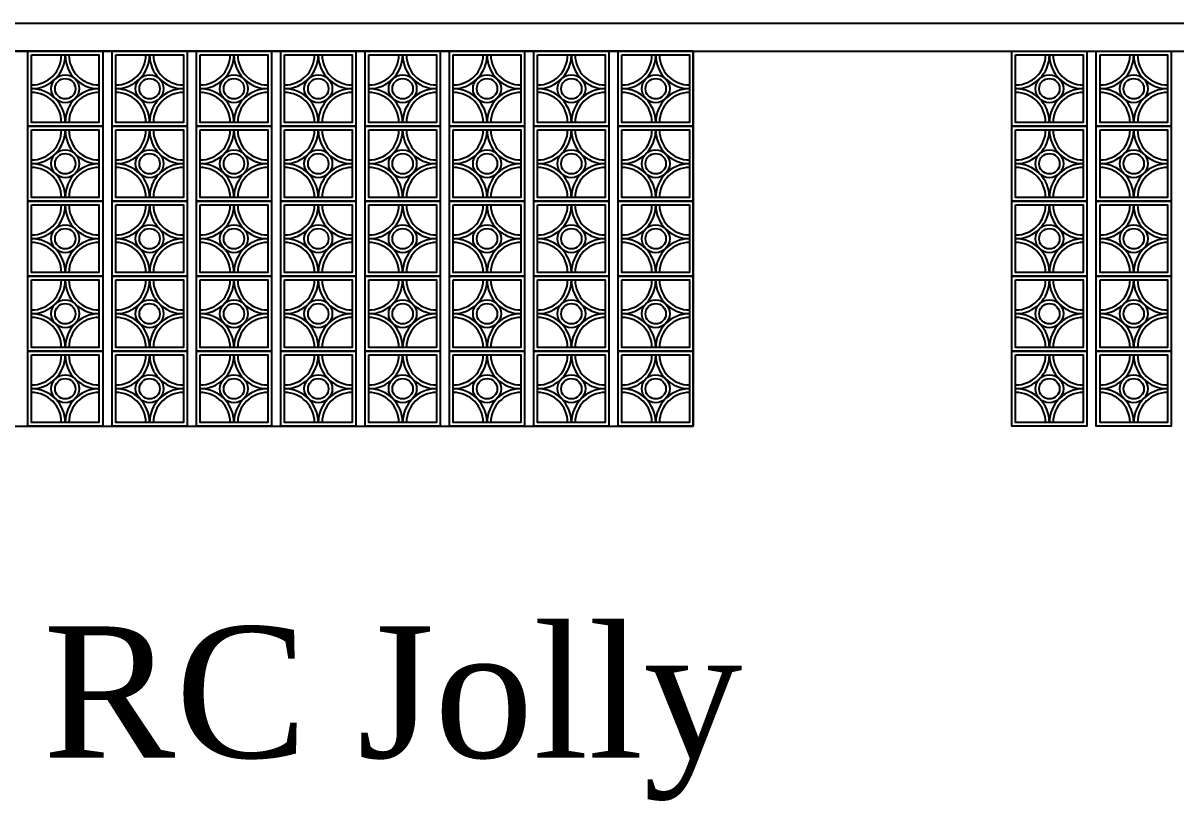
# Model space of a CAD drawing. Header units: metres. Extents: x 1422408 to 2565053, y 3723 to 80428.
# Drawn here: x 2267935.064 to 2267938.139, y 4221.564 to 4223.638 of the extents above; entities that cross this region are included whole.
import ezdxf

# ---------------------------------------------------------------- set-up
doc = ezdxf.new("R2010")
doc.units = ezdxf.units.M
doc.header["$LTSCALE"] = 3.5
doc.header["$MEASUREMENT"] = 0
doc.layers.get('0').update_dxf_attribs({"linetype": 'CONTINUOUS'})
doc.styles.add('style1jaya', font='times.ttf')

msp = doc.modelspace()

# ---------------------------------------------------------------- linework, layer by layer
for p, q in [((2267907.48324, 4223.63794), (2267947.06833, 4223.63794)), ((2267907.48343, 4223.56294), (2267947.06853, 4223.56294))]:
    msp.add_line(p, q)
for points in [[(2267931.70106, 4222.56294), (2267936.85105, 4222.56294), (2267936.85105, 4223.56294), (2267931.70106, 4223.56294)], [(2267935.07605, 4223.56294), (2267935.27605, 4223.56294), (2267935.27605, 4223.36294), (2267935.07605, 4223.36294)], [(2267935.08605, 4223.55294), (2267935.26605, 4223.55294), (2267935.26605, 4223.37294), (2267935.08605, 4223.37294)], [(2267935.30105, 4223.56294), (2267935.50105, 4223.56294), (2267935.50105, 4223.36294), (2267935.30105, 4223.36294)], [(2267935.31105, 4223.55294), (2267935.49105, 4223.55294), (2267935.49105, 4223.37294), (2267935.31105, 4223.37294)], [(2267935.52605, 4223.56294), (2267935.72605, 4223.56294), (2267935.72605, 4223.36294), (2267935.52605, 4223.36294)], [(2267935.53605, 4223.55294), (2267935.71605, 4223.55294), (2267935.71605, 4223.37294), (2267935.53605, 4223.37294)], [(2267935.75105, 4223.56294), (2267935.95105, 4223.56294), (2267935.95105, 4223.36294), (2267935.75105, 4223.36294)], [(2267935.76105, 4223.55294), (2267935.94105, 4223.55294), (2267935.94105, 4223.37294), (2267935.76105, 4223.37294)], [(2267935.97605, 4223.56294), (2267936.17605, 4223.56294), (2267936.17605, 4223.36294), (2267935.97605, 4223.36294)], [(2267935.98605, 4223.55294), (2267936.16605, 4223.55294), (2267936.16605, 4223.37294), (2267935.98605, 4223.37294)], [(2267936.20105, 4223.56294), (2267936.40105, 4223.56294), (2267936.40105, 4223.36294), (2267936.20105, 4223.36294)], [(2267936.21105, 4223.55294), (2267936.39105, 4223.55294), (2267936.39105, 4223.37294), (2267936.21105, 4223.37294)], [(2267936.42605, 4223.56294), (2267936.62605, 4223.56294), (2267936.62605, 4223.36294), (2267936.42605, 4223.36294)], [(2267936.43605, 4223.55294), (2267936.61605, 4223.55294), (2267936.61605, 4223.37294), (2267936.43605, 4223.37294)], [(2267936.65105, 4223.56294), (2267936.85105, 4223.56294), (2267936.85105, 4223.36294), (2267936.65105, 4223.36294)], [(2267936.66105, 4223.55294), (2267936.84105, 4223.55294), (2267936.84105, 4223.37294), (2267936.66105, 4223.37294)], [(2267937.70105, 4223.56294), (2267937.90105, 4223.56294), (2267937.90105, 4223.36294), (2267937.70105, 4223.36294)], [(2267937.71105, 4223.55294), (2267937.89105, 4223.55294), (2267937.89105, 4223.37294), (2267937.71105, 4223.37294)], [(2267937.92605, 4223.56294), (2267938.12605, 4223.56294), (2267938.12605, 4223.36294), (2267937.92605, 4223.36294)], [(2267937.93605, 4223.55294), (2267938.11605, 4223.55294), (2267938.11605, 4223.37294), (2267937.93605, 4223.37294)], [(2267935.07605, 4223.36294), (2267935.27605, 4223.36294), (2267935.27605, 4223.16294), (2267935.07605, 4223.16294)], [(2267935.30105, 4223.36294), (2267935.50105, 4223.36294), (2267935.50105, 4223.16294), (2267935.30105, 4223.16294)], [(2267935.52605, 4223.36294), (2267935.72605, 4223.36294), (2267935.72605, 4223.16294), (2267935.52605, 4223.16294)], [(2267935.75105, 4223.36294), (2267935.95105, 4223.36294), (2267935.95105, 4223.16294), (2267935.75105, 4223.16294)], [(2267935.97605, 4223.36294), (2267936.17605, 4223.36294), (2267936.17605, 4223.16294), (2267935.97605, 4223.16294)], [(2267936.20105, 4223.36294), (2267936.40105, 4223.36294), (2267936.40105, 4223.16294), (2267936.20105, 4223.16294)], [(2267936.42605, 4223.36294), (2267936.62605, 4223.36294), (2267936.62605, 4223.16294), (2267936.42605, 4223.16294)], [(2267936.65105, 4223.36294), (2267936.85105, 4223.36294), (2267936.85105, 4223.16294), (2267936.65105, 4223.16294)], [(2267937.70105, 4223.36294), (2267937.90105, 4223.36294), (2267937.90105, 4223.16294), (2267937.70105, 4223.16294)], [(2267937.92605, 4223.36294), (2267938.12605, 4223.36294), (2267938.12605, 4223.16294), (2267937.92605, 4223.16294)], [(2267935.08605, 4223.35294), (2267935.26605, 4223.35294), (2267935.26605, 4223.17294), (2267935.08605, 4223.17294)], [(2267935.31105, 4223.35294), (2267935.49105, 4223.35294), (2267935.49105, 4223.17294), (2267935.31105, 4223.17294)], [(2267935.53605, 4223.35294), (2267935.71605, 4223.35294), (2267935.71605, 4223.17294), (2267935.53605, 4223.17294)], [(2267935.76105, 4223.35294), (2267935.94105, 4223.35294), (2267935.94105, 4223.17294), (2267935.76105, 4223.17294)], [(2267935.98605, 4223.35294), (2267936.16605, 4223.35294), (2267936.16605, 4223.17294), (2267935.98605, 4223.17294)], [(2267936.21105, 4223.35294), (2267936.39105, 4223.35294), (2267936.39105, 4223.17294), (2267936.21105, 4223.17294)], [(2267936.43605, 4223.35294), (2267936.61605, 4223.35294), (2267936.61605, 4223.17294), (2267936.43605, 4223.17294)], [(2267936.66105, 4223.35294), (2267936.84105, 4223.35294), (2267936.84105, 4223.17294), (2267936.66105, 4223.17294)], [(2267937.71105, 4223.35294), (2267937.89105, 4223.35294), (2267937.89105, 4223.17294), (2267937.71105, 4223.17294)], [(2267937.93605, 4223.35294), (2267938.11605, 4223.35294), (2267938.11605, 4223.17294), (2267937.93605, 4223.17294)], [(2267935.07605, 4223.16294), (2267935.27605, 4223.16294), (2267935.27605, 4222.96294), (2267935.07605, 4222.96294)], [(2267935.08605, 4223.15294), (2267935.26605, 4223.15294), (2267935.26605, 4222.97294), (2267935.08605, 4222.97294)], [(2267935.30105, 4223.16294), (2267935.50105, 4223.16294), (2267935.50105, 4222.96294), (2267935.30105, 4222.96294)], [(2267935.31105, 4223.15294), (2267935.49105, 4223.15294), (2267935.49105, 4222.97294), (2267935.31105, 4222.97294)], [(2267935.52605, 4223.16294), (2267935.72605, 4223.16294), (2267935.72605, 4222.96294), (2267935.52605, 4222.96294)], [(2267935.53605, 4223.15294), (2267935.71605, 4223.15294), (2267935.71605, 4222.97294), (2267935.53605, 4222.97294)], [(2267935.75105, 4223.16294), (2267935.95105, 4223.16294), (2267935.95105, 4222.96294), (2267935.75105, 4222.96294)], [(2267935.76105, 4223.15294), (2267935.94105, 4223.15294), (2267935.94105, 4222.97294), (2267935.76105, 4222.97294)], [(2267935.97605, 4223.16294), (2267936.17605, 4223.16294), (2267936.17605, 4222.96294), (2267935.97605, 4222.96294)], [(2267935.98605, 4223.15294), (2267936.16605, 4223.15294), (2267936.16605, 4222.97294), (2267935.98605, 4222.97294)], [(2267936.20105, 4223.16294), (2267936.40105, 4223.16294), (2267936.40105, 4222.96294), (2267936.20105, 4222.96294)], [(2267936.21105, 4223.15294), (2267936.39105, 4223.15294), (2267936.39105, 4222.97294), (2267936.21105, 4222.97294)], [(2267936.42605, 4223.16294), (2267936.62605, 4223.16294), (2267936.62605, 4222.96294), (2267936.42605, 4222.96294)], [(2267936.43605, 4223.15294), (2267936.61605, 4223.15294), (2267936.61605, 4222.97294), (2267936.43605, 4222.97294)], [(2267936.65105, 4223.16294), (2267936.85105, 4223.16294), (2267936.85105, 4222.96294), (2267936.65105, 4222.96294)], [(2267936.66105, 4223.15294), (2267936.84105, 4223.15294), (2267936.84105, 4222.97294), (2267936.66105, 4222.97294)], [(2267937.70105, 4223.16294), (2267937.90105, 4223.16294), (2267937.90105, 4222.96294), (2267937.70105, 4222.96294)], [(2267937.71105, 4223.15294), (2267937.89105, 4223.15294), (2267937.89105, 4222.97294), (2267937.71105, 4222.97294)], [(2267937.92605, 4223.16294), (2267938.12605, 4223.16294), (2267938.12605, 4222.96294), (2267937.92605, 4222.96294)], [(2267937.93605, 4223.15294), (2267938.11605, 4223.15294), (2267938.11605, 4222.97294), (2267937.93605, 4222.97294)], [(2267935.07605, 4222.96294), (2267935.27605, 4222.96294), (2267935.27605, 4222.76294), (2267935.07605, 4222.76294)], [(2267935.30105, 4222.96294), (2267935.50105, 4222.96294), (2267935.50105, 4222.76294), (2267935.30105, 4222.76294)], [(2267935.52605, 4222.96294), (2267935.72605, 4222.96294), (2267935.72605, 4222.76294), (2267935.52605, 4222.76294)], [(2267935.75105, 4222.96294), (2267935.95105, 4222.96294), (2267935.95105, 4222.76294), (2267935.75105, 4222.76294)], [(2267935.97605, 4222.96294), (2267936.17605, 4222.96294), (2267936.17605, 4222.76294), (2267935.97605, 4222.76294)], [(2267936.20105, 4222.96294), (2267936.40105, 4222.96294), (2267936.40105, 4222.76294), (2267936.20105, 4222.76294)], [(2267936.42605, 4222.96294), (2267936.62605, 4222.96294), (2267936.62605, 4222.76294), (2267936.42605, 4222.76294)], [(2267936.65105, 4222.96294), (2267936.85105, 4222.96294), (2267936.85105, 4222.76294), (2267936.65105, 4222.76294)], [(2267937.70105, 4222.96294), (2267937.90105, 4222.96294), (2267937.90105, 4222.76294), (2267937.70105, 4222.76294)], [(2267937.92605, 4222.96294), (2267938.12605, 4222.96294), (2267938.12605, 4222.76294), (2267937.92605, 4222.76294)], [(2267935.08605, 4222.95294), (2267935.26605, 4222.95294), (2267935.26605, 4222.77294), (2267935.08605, 4222.77294)], [(2267935.31105, 4222.95294), (2267935.49105, 4222.95294), (2267935.49105, 4222.77294), (2267935.31105, 4222.77294)], [(2267935.53605, 4222.95294), (2267935.71605, 4222.95294), (2267935.71605, 4222.77294), (2267935.53605, 4222.77294)], [(2267935.76105, 4222.95294), (2267935.94105, 4222.95294), (2267935.94105, 4222.77294), (2267935.76105, 4222.77294)], [(2267935.98605, 4222.95294), (2267936.16605, 4222.95294), (2267936.16605, 4222.77294), (2267935.98605, 4222.77294)], [(2267936.21105, 4222.95294), (2267936.39105, 4222.95294), (2267936.39105, 4222.77294), (2267936.21105, 4222.77294)], [(2267936.43605, 4222.95294), (2267936.61605, 4222.95294), (2267936.61605, 4222.77294), (2267936.43605, 4222.77294)], [(2267936.66105, 4222.95294), (2267936.84105, 4222.95294), (2267936.84105, 4222.77294), (2267936.66105, 4222.77294)], [(2267937.71105, 4222.95294), (2267937.89105, 4222.95294), (2267937.89105, 4222.77294), (2267937.71105, 4222.77294)], [(2267937.93605, 4222.95294), (2267938.11605, 4222.95294), (2267938.11605, 4222.77294), (2267937.93605, 4222.77294)], [(2267935.07605, 4222.76294), (2267935.27605, 4222.76294), (2267935.27605, 4222.56294), (2267935.07605, 4222.56294)], [(2267935.08605, 4222.75294), (2267935.26605, 4222.75294), (2267935.26605, 4222.57294), (2267935.08605, 4222.57294)], [(2267935.30105, 4222.76294), (2267935.50105, 4222.76294), (2267935.50105, 4222.56294), (2267935.30105, 4222.56294)], [(2267935.31105, 4222.75294), (2267935.49105, 4222.75294), (2267935.49105, 4222.57294), (2267935.31105, 4222.57294)], [(2267935.52605, 4222.76294), (2267935.72605, 4222.76294), (2267935.72605, 4222.56294), (2267935.52605, 4222.56294)], [(2267935.53605, 4222.75294), (2267935.71605, 4222.75294), (2267935.71605, 4222.57294), (2267935.53605, 4222.57294)], [(2267935.75105, 4222.76294), (2267935.95105, 4222.76294), (2267935.95105, 4222.56294), (2267935.75105, 4222.56294)], [(2267935.76105, 4222.75294), (2267935.94105, 4222.75294), (2267935.94105, 4222.57294), (2267935.76105, 4222.57294)], [(2267935.97605, 4222.76294), (2267936.17605, 4222.76294), (2267936.17605, 4222.56294), (2267935.97605, 4222.56294)], [(2267935.98605, 4222.75294), (2267936.16605, 4222.75294), (2267936.16605, 4222.57294), (2267935.98605, 4222.57294)], [(2267936.20105, 4222.76294), (2267936.40105, 4222.76294), (2267936.40105, 4222.56294), (2267936.20105, 4222.56294)], [(2267936.21105, 4222.75294), (2267936.39105, 4222.75294), (2267936.39105, 4222.57294), (2267936.21105, 4222.57294)], [(2267936.42605, 4222.76294), (2267936.62605, 4222.76294), (2267936.62605, 4222.56294), (2267936.42605, 4222.56294)], [(2267936.43605, 4222.75294), (2267936.61605, 4222.75294), (2267936.61605, 4222.57294), (2267936.43605, 4222.57294)], [(2267936.65105, 4222.76294), (2267936.85105, 4222.76294), (2267936.85105, 4222.56294), (2267936.65105, 4222.56294)], [(2267936.66105, 4222.75294), (2267936.84105, 4222.75294), (2267936.84105, 4222.57294), (2267936.66105, 4222.57294)], [(2267937.70105, 4222.76294), (2267937.90105, 4222.76294), (2267937.90105, 4222.56294), (2267937.70105, 4222.56294)], [(2267937.71105, 4222.75294), (2267937.89105, 4222.75294), (2267937.89105, 4222.57294), (2267937.71105, 4222.57294)], [(2267937.92605, 4222.76294), (2267938.12605, 4222.76294), (2267938.12605, 4222.56294), (2267937.92605, 4222.56294)], [(2267937.93605, 4222.75294), (2267938.11605, 4222.75294), (2267938.11605, 4222.57294), (2267937.93605, 4222.57294)]]:
    msp.add_lwpolyline(points, close=True)
for centre, radius in [((2267935.17605, 4223.46294), 0.03728), ((2267935.17605, 4223.46294), 0.02728), ((2267935.40105, 4223.46294), 0.03728), ((2267935.40105, 4223.46294), 0.02728), ((2267935.62605, 4223.46294), 0.03728), ((2267935.62605, 4223.46294), 0.02728), ((2267935.85105, 4223.46294), 0.03728), ((2267935.85105, 4223.46294), 0.02728), ((2267936.07605, 4223.46294), 0.03728), ((2267936.07605, 4223.46294), 0.02728), ((2267936.30105, 4223.46294), 0.03728), ((2267936.30105, 4223.46294), 0.02728), ((2267936.52605, 4223.46294), 0.03728), ((2267936.52605, 4223.46294), 0.02728), ((2267936.75105, 4223.46294), 0.03728), ((2267936.75105, 4223.46294), 0.02728), ((2267937.80105, 4223.46294), 0.03728), ((2267937.80105, 4223.46294), 0.02728), ((2267938.02605, 4223.46294), 0.03728), ((2267938.02605, 4223.46294), 0.02728), ((2267935.17605, 4223.26294), 0.03728), ((2267935.40105, 4223.26294), 0.03728), ((2267935.62605, 4223.26294), 0.03728), ((2267935.85105, 4223.26294), 0.03728), ((2267936.07605, 4223.26294), 0.03728), ((2267936.30105, 4223.26294), 0.03728), ((2267936.52605, 4223.26294), 0.03728), ((2267936.75105, 4223.26294), 0.03728), ((2267937.80105, 4223.26294), 0.03728), ((2267938.02605, 4223.26294), 0.03728), ((2267935.17605, 4223.26294), 0.02728), ((2267935.40105, 4223.26294), 0.02728), ((2267935.62605, 4223.26294), 0.02728), ((2267935.85105, 4223.26294), 0.02728), ((2267936.07605, 4223.26294), 0.02728), ((2267936.30105, 4223.26294), 0.02728), ((2267936.52605, 4223.26294), 0.02728), ((2267936.75105, 4223.26294), 0.02728), ((2267937.80105, 4223.26294), 0.02728), ((2267938.02605, 4223.26294), 0.02728), ((2267935.17605, 4223.06294), 0.03728), ((2267935.17605, 4223.06294), 0.02728), ((2267935.40105, 4223.06294), 0.03728), ((2267935.40105, 4223.06294), 0.02728), ((2267935.62605, 4223.06294), 0.03728), ((2267935.62605, 4223.06294), 0.02728), ((2267935.85105, 4223.06294), 0.03728), ((2267935.85105, 4223.06294), 0.02728), ((2267936.07605, 4223.06294), 0.03728), ((2267936.07605, 4223.06294), 0.02728), ((2267936.30105, 4223.06294), 0.03728), ((2267936.30105, 4223.06294), 0.02728), ((2267936.52605, 4223.06294), 0.03728), ((2267936.52605, 4223.06294), 0.02728), ((2267936.75105, 4223.06294), 0.03728), ((2267936.75105, 4223.06294), 0.02728), ((2267937.80105, 4223.06294), 0.03728), ((2267937.80105, 4223.06294), 0.02728), ((2267938.02605, 4223.06294), 0.03728), ((2267938.02605, 4223.06294), 0.02728), ((2267935.17605, 4222.86294), 0.03728), ((2267935.40105, 4222.86294), 0.03728), ((2267935.62605, 4222.86294), 0.03728), ((2267935.85105, 4222.86294), 0.03728), ((2267936.07605, 4222.86294), 0.03728), ((2267936.30105, 4222.86294), 0.03728), ((2267936.52605, 4222.86294), 0.03728), ((2267936.75105, 4222.86294), 0.03728), ((2267937.80105, 4222.86294), 0.03728), ((2267938.02605, 4222.86294), 0.03728), ((2267935.17605, 4222.86294), 0.02728), ((2267935.40105, 4222.86294), 0.02728), ((2267935.62605, 4222.86294), 0.02728), ((2267935.85105, 4222.86294), 0.02728), ((2267936.07605, 4222.86294), 0.02728), ((2267936.30105, 4222.86294), 0.02728), ((2267936.52605, 4222.86294), 0.02728), ((2267936.75105, 4222.86294), 0.02728), ((2267937.80105, 4222.86294), 0.02728), ((2267938.02605, 4222.86294), 0.02728), ((2267935.17605, 4222.66294), 0.03728), ((2267935.17605, 4222.66294), 0.02728), ((2267935.40105, 4222.66294), 0.03728), ((2267935.40105, 4222.66294), 0.02728), ((2267935.62605, 4222.66294), 0.03728), ((2267935.62605, 4222.66294), 0.02728), ((2267935.85105, 4222.66294), 0.03728), ((2267935.85105, 4222.66294), 0.02728), ((2267936.07605, 4222.66294), 0.03728), ((2267936.07605, 4222.66294), 0.02728), ((2267936.30105, 4222.66294), 0.03728), ((2267936.30105, 4222.66294), 0.02728), ((2267936.52605, 4222.66294), 0.03728), ((2267936.52605, 4222.66294), 0.02728), ((2267936.75105, 4222.66294), 0.03728), ((2267936.75105, 4222.66294), 0.02728), ((2267937.80105, 4222.66294), 0.03728), ((2267937.80105, 4222.66294), 0.02728), ((2267938.02605, 4222.66294), 0.03728), ((2267938.02605, 4222.66294), 0.02728)]:
    msp.add_circle(centre, radius)
for centre, radius, start, end in [((2267935.08605, 4223.55294), 0.09, 270, 0), ((2267935.08605, 4223.55294), 0.08, 270, 0), ((2267935.26605, 4223.55294), 0.09, 180, 270), ((2267935.26605, 4223.55294), 0.08, 180, 270), ((2267935.31105, 4223.55294), 0.09, 270, 0), ((2267935.31105, 4223.55294), 0.08, 270, 0), ((2267935.49105, 4223.55294), 0.09, 180, 270), ((2267935.49105, 4223.55294), 0.08, 180, 270), ((2267935.53605, 4223.55294), 0.09, 270, 0), ((2267935.53605, 4223.55294), 0.08, 270, 0), ((2267935.71605, 4223.55294), 0.09, 180, 270), ((2267935.71605, 4223.55294), 0.08, 180, 270), ((2267935.76105, 4223.55294), 0.09, 270, 0), ((2267935.76105, 4223.55294), 0.08, 270, 0), ((2267935.94105, 4223.55294), 0.09, 180, 270), ((2267935.94105, 4223.55294), 0.08, 180, 270), ((2267935.98605, 4223.55294), 0.09, 270, 0), ((2267935.98605, 4223.55294), 0.08, 270, 0), ((2267936.16605, 4223.55294), 0.09, 180, 270), ((2267936.16605, 4223.55294), 0.08, 180, 270), ((2267936.21105, 4223.55294), 0.09, 270, 0), ((2267936.21105, 4223.55294), 0.08, 270, 0), ((2267936.39105, 4223.55294), 0.09, 180, 270), ((2267936.39105, 4223.55294), 0.08, 180, 270), ((2267936.43605, 4223.55294), 0.09, 270, 0), ((2267936.43605, 4223.55294), 0.08, 270, 0), ((2267936.61605, 4223.55294), 0.09, 180, 270), ((2267936.61605, 4223.55294), 0.08, 180, 270), ((2267936.66105, 4223.55294), 0.09, 270, 0), ((2267936.66105, 4223.55294), 0.08, 270, 0), ((2267936.84105, 4223.55294), 0.09, 180, 270), ((2267936.84105, 4223.55294), 0.08, 180, 270), ((2267937.71105, 4223.55294), 0.09, 270, 0), ((2267937.71105, 4223.55294), 0.08, 270, 0), ((2267937.89105, 4223.55294), 0.09, 180, 270), ((2267937.89105, 4223.55294), 0.08, 180, 270), ((2267937.93605, 4223.55294), 0.09, 270, 0), ((2267937.93605, 4223.55294), 0.08, 270, 0), ((2267938.11605, 4223.55294), 0.09, 180, 270), ((2267938.11605, 4223.55294), 0.08, 180, 270), ((2267935.08605, 4223.37294), 0.09, 0, 90), ((2267935.08605, 4223.37294), 0.08, 0, 90), ((2267935.26605, 4223.37294), 0.09, 90, 180), ((2267935.26605, 4223.37294), 0.08, 90, 180), ((2267935.31105, 4223.37294), 0.09, 0, 90), ((2267935.31105, 4223.37294), 0.08, 0, 90), ((2267935.49105, 4223.37294), 0.09, 90, 180), ((2267935.49105, 4223.37294), 0.08, 90, 180), ((2267935.53605, 4223.37294), 0.09, 0, 90), ((2267935.53605, 4223.37294), 0.08, 0, 90), ((2267935.71605, 4223.37294), 0.09, 90, 180), ((2267935.71605, 4223.37294), 0.08, 90, 180), ((2267935.76105, 4223.37294), 0.09, 0, 90), ((2267935.76105, 4223.37294), 0.08, 0, 90), ((2267935.94105, 4223.37294), 0.09, 90, 180), ((2267935.94105, 4223.37294), 0.08, 90, 180), ((2267935.98605, 4223.37294), 0.09, 0, 90), ((2267935.98605, 4223.37294), 0.08, 0, 90), ((2267936.16605, 4223.37294), 0.09, 90, 180), ((2267936.16605, 4223.37294), 0.08, 90, 180), ((2267936.21105, 4223.37294), 0.09, 0, 90), ((2267936.21105, 4223.37294), 0.08, 0, 90), ((2267936.39105, 4223.37294), 0.09, 90, 180), ((2267936.39105, 4223.37294), 0.08, 90, 180), ((2267936.43605, 4223.37294), 0.09, 0, 90), ((2267936.43605, 4223.37294), 0.08, 0, 90), ((2267936.61605, 4223.37294), 0.09, 90, 180), ((2267936.61605, 4223.37294), 0.08, 90, 180), ((2267936.66105, 4223.37294), 0.09, 0, 90), ((2267936.66105, 4223.37294), 0.08, 0, 90), ((2267936.84105, 4223.37294), 0.09, 90, 180), ((2267936.84105, 4223.37294), 0.08, 90, 180), ((2267937.71105, 4223.37294), 0.09, 0, 90), ((2267937.71105, 4223.37294), 0.08, 0, 90), ((2267937.89105, 4223.37294), 0.09, 90, 180), ((2267937.89105, 4223.37294), 0.08, 90, 180), ((2267937.93605, 4223.37294), 0.09, 0, 90), ((2267937.93605, 4223.37294), 0.08, 0, 90), ((2267938.11605, 4223.37294), 0.09, 90, 180), ((2267938.11605, 4223.37294), 0.08, 90, 180), ((2267935.08605, 4223.35294), 0.09, 270, 0), ((2267935.08605, 4223.35294), 0.08, 270, 0), ((2267935.26605, 4223.35294), 0.09, 180, 270), ((2267935.26605, 4223.35294), 0.08, 180, 270), ((2267935.31105, 4223.35294), 0.09, 270, 0), ((2267935.31105, 4223.35294), 0.08, 270, 0), ((2267935.49105, 4223.35294), 0.09, 180, 270), ((2267935.49105, 4223.35294), 0.08, 180, 270), ((2267935.53605, 4223.35294), 0.09, 270, 0), ((2267935.53605, 4223.35294), 0.08, 270, 0), ((2267935.71605, 4223.35294), 0.09, 180, 270), ((2267935.71605, 4223.35294), 0.08, 180, 270), ((2267935.76105, 4223.35294), 0.09, 270, 0), ((2267935.76105, 4223.35294), 0.08, 270, 0), ((2267935.94105, 4223.35294), 0.09, 180, 270), ((2267935.94105, 4223.35294), 0.08, 180, 270), ((2267935.98605, 4223.35294), 0.09, 270, 0), ((2267935.98605, 4223.35294), 0.08, 270, 0), ((2267936.16605, 4223.35294), 0.09, 180, 270), ((2267936.16605, 4223.35294), 0.08, 180, 270), ((2267936.21105, 4223.35294), 0.09, 270, 0), ((2267936.21105, 4223.35294), 0.08, 270, 0), ((2267936.39105, 4223.35294), 0.09, 180, 270), ((2267936.39105, 4223.35294), 0.08, 180, 270), ((2267936.43605, 4223.35294), 0.09, 270, 0), ((2267936.43605, 4223.35294), 0.08, 270, 0), ((2267936.61605, 4223.35294), 0.09, 180, 270), ((2267936.61605, 4223.35294), 0.08, 180, 270), ((2267936.66105, 4223.35294), 0.09, 270, 0), ((2267936.66105, 4223.35294), 0.08, 270, 0), ((2267936.84105, 4223.35294), 0.09, 180, 270), ((2267936.84105, 4223.35294), 0.08, 180, 270), ((2267937.71105, 4223.35294), 0.09, 270, 0), ((2267937.71105, 4223.35294), 0.08, 270, 0), ((2267937.89105, 4223.35294), 0.09, 180, 270), ((2267937.89105, 4223.35294), 0.08, 180, 270), ((2267937.93605, 4223.35294), 0.09, 270, 0), ((2267937.93605, 4223.35294), 0.08, 270, 0), ((2267938.11605, 4223.35294), 0.09, 180, 270), ((2267938.11605, 4223.35294), 0.08, 180, 270), ((2267935.08605, 4223.17294), 0.09, 0, 90), ((2267935.26605, 4223.17294), 0.09, 90, 180), ((2267935.31105, 4223.17294), 0.09, 0, 90), ((2267935.49105, 4223.17294), 0.09, 90, 180), ((2267935.53605, 4223.17294), 0.09, 0, 90), ((2267935.71605, 4223.17294), 0.09, 90, 180), ((2267935.76105, 4223.17294), 0.09, 0, 90), ((2267935.94105, 4223.17294), 0.09, 90, 180), ((2267935.98605, 4223.17294), 0.09, 0, 90), ((2267936.16605, 4223.17294), 0.09, 90, 180), ((2267936.21105, 4223.17294), 0.09, 0, 90), ((2267936.39105, 4223.17294), 0.09, 90, 180), ((2267936.43605, 4223.17294), 0.09, 0, 90), ((2267936.61605, 4223.17294), 0.09, 90, 180), ((2267936.66105, 4223.17294), 0.09, 0, 90), ((2267936.84105, 4223.17294), 0.09, 90, 180), ((2267937.71105, 4223.17294), 0.09, 0, 90), ((2267937.89105, 4223.17294), 0.09, 90, 180), ((2267937.93605, 4223.17294), 0.09, 0, 90), ((2267938.11605, 4223.17294), 0.09, 90, 180), ((2267935.08605, 4223.17294), 0.08, 0, 90), ((2267935.26605, 4223.17294), 0.08, 90, 180), ((2267935.31105, 4223.17294), 0.08, 0, 90), ((2267935.49105, 4223.17294), 0.08, 90, 180), ((2267935.53605, 4223.17294), 0.08, 0, 90), ((2267935.71605, 4223.17294), 0.08, 90, 180), ((2267935.76105, 4223.17294), 0.08, 0, 90), ((2267935.94105, 4223.17294), 0.08, 90, 180), ((2267935.98605, 4223.17294), 0.08, 0, 90), ((2267936.16605, 4223.17294), 0.08, 90, 180), ((2267936.21105, 4223.17294), 0.08, 0, 90), ((2267936.39105, 4223.17294), 0.08, 90, 180), ((2267936.43605, 4223.17294), 0.08, 0, 90), ((2267936.61605, 4223.17294), 0.08, 90, 180), ((2267936.66105, 4223.17294), 0.08, 0, 90), ((2267936.84105, 4223.17294), 0.08, 90, 180), ((2267937.71105, 4223.17294), 0.08, 0, 90), ((2267937.89105, 4223.17294), 0.08, 90, 180), ((2267937.93605, 4223.17294), 0.08, 0, 90), ((2267938.11605, 4223.17294), 0.08, 90, 180), ((2267935.08605, 4223.15294), 0.09, 270, 0), ((2267935.08605, 4223.15294), 0.08, 270, 0), ((2267935.26605, 4223.15294), 0.09, 180, 270), ((2267935.26605, 4223.15294), 0.08, 180, 270), ((2267935.31105, 4223.15294), 0.09, 270, 0), ((2267935.31105, 4223.15294), 0.08, 270, 0), ((2267935.49105, 4223.15294), 0.09, 180, 270), ((2267935.49105, 4223.15294), 0.08, 180, 270), ((2267935.53605, 4223.15294), 0.09, 270, 0), ((2267935.53605, 4223.15294), 0.08, 270, 0), ((2267935.71605, 4223.15294), 0.09, 180, 270), ((2267935.71605, 4223.15294), 0.08, 180, 270), ((2267935.76105, 4223.15294), 0.09, 270, 0), ((2267935.76105, 4223.15294), 0.08, 270, 0), ((2267935.94105, 4223.15294), 0.09, 180, 270), ((2267935.94105, 4223.15294), 0.08, 180, 270), ((2267935.98605, 4223.15294), 0.09, 270, 0), ((2267935.98605, 4223.15294), 0.08, 270, 0), ((2267936.16605, 4223.15294), 0.09, 180, 270), ((2267936.16605, 4223.15294), 0.08, 180, 270), ((2267936.21105, 4223.15294), 0.09, 270, 0), ((2267936.21105, 4223.15294), 0.08, 270, 0), ((2267936.39105, 4223.15294), 0.09, 180, 270), ((2267936.39105, 4223.15294), 0.08, 180, 270), ((2267936.43605, 4223.15294), 0.09, 270, 0), ((2267936.43605, 4223.15294), 0.08, 270, 0), ((2267936.61605, 4223.15294), 0.09, 180, 270), ((2267936.61605, 4223.15294), 0.08, 180, 270), ((2267936.66105, 4223.15294), 0.09, 270, 0), ((2267936.66105, 4223.15294), 0.08, 270, 0), ((2267936.84105, 4223.15294), 0.09, 180, 270), ((2267936.84105, 4223.15294), 0.08, 180, 270), ((2267937.71105, 4223.15294), 0.09, 270, 0), ((2267937.71105, 4223.15294), 0.08, 270, 0), ((2267937.89105, 4223.15294), 0.09, 180, 270), ((2267937.89105, 4223.15294), 0.08, 180, 270), ((2267937.93605, 4223.15294), 0.09, 270, 0), ((2267937.93605, 4223.15294), 0.08, 270, 0), ((2267938.11605, 4223.15294), 0.09, 180, 270), ((2267938.11605, 4223.15294), 0.08, 180, 270), ((2267935.08605, 4222.97294), 0.09, 0, 90), ((2267935.08605, 4222.97294), 0.08, 0, 90), ((2267935.26605, 4222.97294), 0.09, 90, 180), ((2267935.26605, 4222.97294), 0.08, 90, 180), ((2267935.31105, 4222.97294), 0.09, 0, 90), ((2267935.31105, 4222.97294), 0.08, 0, 90), ((2267935.49105, 4222.97294), 0.09, 90, 180), ((2267935.49105, 4222.97294), 0.08, 90, 180), ((2267935.53605, 4222.97294), 0.09, 0, 90), ((2267935.53605, 4222.97294), 0.08, 0, 90), ((2267935.71605, 4222.97294), 0.09, 90, 180), ((2267935.71605, 4222.97294), 0.08, 90, 180), ((2267935.76105, 4222.97294), 0.09, 0, 90), ((2267935.76105, 4222.97294), 0.08, 0, 90), ((2267935.94105, 4222.97294), 0.09, 90, 180), ((2267935.94105, 4222.97294), 0.08, 90, 180), ((2267935.98605, 4222.97294), 0.09, 0, 90), ((2267935.98605, 4222.97294), 0.08, 0, 90), ((2267936.16605, 4222.97294), 0.09, 90, 180), ((2267936.16605, 4222.97294), 0.08, 90, 180), ((2267936.21105, 4222.97294), 0.09, 0, 90), ((2267936.21105, 4222.97294), 0.08, 0, 90), ((2267936.39105, 4222.97294), 0.09, 90, 180), ((2267936.39105, 4222.97294), 0.08, 90, 180), ((2267936.43605, 4222.97294), 0.09, 0, 90), ((2267936.43605, 4222.97294), 0.08, 0, 90), ((2267936.61605, 4222.97294), 0.09, 90, 180), ((2267936.61605, 4222.97294), 0.08, 90, 180), ((2267936.66105, 4222.97294), 0.09, 0, 90), ((2267936.66105, 4222.97294), 0.08, 0, 90), ((2267936.84105, 4222.97294), 0.09, 90, 180), ((2267936.84105, 4222.97294), 0.08, 90, 180), ((2267937.71105, 4222.97294), 0.09, 0, 90), ((2267937.71105, 4222.97294), 0.08, 0, 90), ((2267937.89105, 4222.97294), 0.09, 90, 180), ((2267937.89105, 4222.97294), 0.08, 90, 180), ((2267937.93605, 4222.97294), 0.09, 0, 90), ((2267937.93605, 4222.97294), 0.08, 0, 90), ((2267938.11605, 4222.97294), 0.09, 90, 180), ((2267938.11605, 4222.97294), 0.08, 90, 180), ((2267935.08605, 4222.95294), 0.09, 270, 0), ((2267935.08605, 4222.95294), 0.08, 270, 0), ((2267935.26605, 4222.95294), 0.09, 180, 270), ((2267935.26605, 4222.95294), 0.08, 180, 270), ((2267935.31105, 4222.95294), 0.09, 270, 0), ((2267935.31105, 4222.95294), 0.08, 270, 0), ((2267935.49105, 4222.95294), 0.09, 180, 270), ((2267935.49105, 4222.95294), 0.08, 180, 270), ((2267935.53605, 4222.95294), 0.09, 270, 0), ((2267935.53605, 4222.95294), 0.08, 270, 0), ((2267935.71605, 4222.95294), 0.09, 180, 270), ((2267935.71605, 4222.95294), 0.08, 180, 270), ((2267935.76105, 4222.95294), 0.09, 270, 0), ((2267935.76105, 4222.95294), 0.08, 270, 0), ((2267935.94105, 4222.95294), 0.09, 180, 270), ((2267935.94105, 4222.95294), 0.08, 180, 270), ((2267935.98605, 4222.95294), 0.09, 270, 0), ((2267935.98605, 4222.95294), 0.08, 270, 0), ((2267936.16605, 4222.95294), 0.09, 180, 270), ((2267936.16605, 4222.95294), 0.08, 180, 270), ((2267936.21105, 4222.95294), 0.09, 270, 0), ((2267936.21105, 4222.95294), 0.08, 270, 0), ((2267936.39105, 4222.95294), 0.09, 180, 270), ((2267936.39105, 4222.95294), 0.08, 180, 270), ((2267936.43605, 4222.95294), 0.09, 270, 0), ((2267936.43605, 4222.95294), 0.08, 270, 0), ((2267936.61605, 4222.95294), 0.09, 180, 270), ((2267936.61605, 4222.95294), 0.08, 180, 270), ((2267936.66105, 4222.95294), 0.09, 270, 0), ((2267936.66105, 4222.95294), 0.08, 270, 0), ((2267936.84105, 4222.95294), 0.09, 180, 270), ((2267936.84105, 4222.95294), 0.08, 180, 270), ((2267937.71105, 4222.95294), 0.09, 270, 0), ((2267937.71105, 4222.95294), 0.08, 270, 0), ((2267937.89105, 4222.95294), 0.09, 180, 270), ((2267937.89105, 4222.95294), 0.08, 180, 270), ((2267937.93605, 4222.95294), 0.09, 270, 0), ((2267937.93605, 4222.95294), 0.08, 270, 0), ((2267938.11605, 4222.95294), 0.09, 180, 270), ((2267938.11605, 4222.95294), 0.08, 180, 270), ((2267935.08605, 4222.77294), 0.09, 0, 90), ((2267935.26605, 4222.77294), 0.09, 90, 180), ((2267935.31105, 4222.77294), 0.09, 0, 90), ((2267935.49105, 4222.77294), 0.09, 90, 180), ((2267935.53605, 4222.77294), 0.09, 0, 90), ((2267935.71605, 4222.77294), 0.09, 90, 180), ((2267935.76105, 4222.77294), 0.09, 0, 90), ((2267935.94105, 4222.77294), 0.09, 90, 180), ((2267935.98605, 4222.77294), 0.09, 0, 90), ((2267936.16605, 4222.77294), 0.09, 90, 180), ((2267936.21105, 4222.77294), 0.09, 0, 90), ((2267936.39105, 4222.77294), 0.09, 90, 180), ((2267936.43605, 4222.77294), 0.09, 0, 90), ((2267936.61605, 4222.77294), 0.09, 90, 180), ((2267936.66105, 4222.77294), 0.09, 0, 90), ((2267936.84105, 4222.77294), 0.09, 90, 180), ((2267937.71105, 4222.77294), 0.09, 0, 90), ((2267937.89105, 4222.77294), 0.09, 90, 180), ((2267937.93605, 4222.77294), 0.09, 0, 90), ((2267938.11605, 4222.77294), 0.09, 90, 180), ((2267935.08605, 4222.77294), 0.08, 0, 90), ((2267935.26605, 4222.77294), 0.08, 90, 180), ((2267935.31105, 4222.77294), 0.08, 0, 90), ((2267935.49105, 4222.77294), 0.08, 90, 180), ((2267935.53605, 4222.77294), 0.08, 0, 90), ((2267935.71605, 4222.77294), 0.08, 90, 180), ((2267935.76105, 4222.77294), 0.08, 0, 90), ((2267935.94105, 4222.77294), 0.08, 90, 180), ((2267935.98605, 4222.77294), 0.08, 0, 90), ((2267936.16605, 4222.77294), 0.08, 90, 180), ((2267936.21105, 4222.77294), 0.08, 0, 90), ((2267936.39105, 4222.77294), 0.08, 90, 180), ((2267936.43605, 4222.77294), 0.08, 0, 90), ((2267936.61605, 4222.77294), 0.08, 90, 180), ((2267936.66105, 4222.77294), 0.08, 0, 90), ((2267936.84105, 4222.77294), 0.08, 90, 180), ((2267937.71105, 4222.77294), 0.08, 0, 90), ((2267937.89105, 4222.77294), 0.08, 90, 180), ((2267937.93605, 4222.77294), 0.08, 0, 90), ((2267938.11605, 4222.77294), 0.08, 90, 180), ((2267935.08605, 4222.75294), 0.09, 270, 0), ((2267935.08605, 4222.75294), 0.08, 270, 0), ((2267935.26605, 4222.75294), 0.09, 180, 270), ((2267935.26605, 4222.75294), 0.08, 180, 270), ((2267935.31105, 4222.75294), 0.09, 270, 0), ((2267935.31105, 4222.75294), 0.08, 270, 0), ((2267935.49105, 4222.75294), 0.09, 180, 270), ((2267935.49105, 4222.75294), 0.08, 180, 270), ((2267935.53605, 4222.75294), 0.09, 270, 0), ((2267935.53605, 4222.75294), 0.08, 270, 0), ((2267935.71605, 4222.75294), 0.09, 180, 270), ((2267935.71605, 4222.75294), 0.08, 180, 270), ((2267935.76105, 4222.75294), 0.09, 270, 0), ((2267935.76105, 4222.75294), 0.08, 270, 0), ((2267935.94105, 4222.75294), 0.09, 180, 270), ((2267935.94105, 4222.75294), 0.08, 180, 270), ((2267935.98605, 4222.75294), 0.09, 270, 0), ((2267935.98605, 4222.75294), 0.08, 270, 0), ((2267936.16605, 4222.75294), 0.09, 180, 270), ((2267936.16605, 4222.75294), 0.08, 180, 270), ((2267936.21105, 4222.75294), 0.09, 270, 0), ((2267936.21105, 4222.75294), 0.08, 270, 0), ((2267936.39105, 4222.75294), 0.09, 180, 270), ((2267936.39105, 4222.75294), 0.08, 180, 270), ((2267936.43605, 4222.75294), 0.09, 270, 0), ((2267936.43605, 4222.75294), 0.08, 270, 0), ((2267936.61605, 4222.75294), 0.09, 180, 270), ((2267936.61605, 4222.75294), 0.08, 180, 270), ((2267936.66105, 4222.75294), 0.09, 270, 0), ((2267936.66105, 4222.75294), 0.08, 270, 0), ((2267936.84105, 4222.75294), 0.09, 180, 270), ((2267936.84105, 4222.75294), 0.08, 180, 270), ((2267937.71105, 4222.75294), 0.09, 270, 0), ((2267937.71105, 4222.75294), 0.08, 270, 0), ((2267937.89105, 4222.75294), 0.09, 180, 270), ((2267937.89105, 4222.75294), 0.08, 180, 270), ((2267937.93605, 4222.75294), 0.09, 270, 0), ((2267937.93605, 4222.75294), 0.08, 270, 0), ((2267938.11605, 4222.75294), 0.09, 180, 270), ((2267938.11605, 4222.75294), 0.08, 180, 270), ((2267935.08605, 4222.57294), 0.09, 0, 90), ((2267935.08605, 4222.57294), 0.08, 0, 90), ((2267935.26605, 4222.57294), 0.09, 90, 180), ((2267935.26605, 4222.57294), 0.08, 90, 180), ((2267935.31105, 4222.57294), 0.09, 0, 90), ((2267935.31105, 4222.57294), 0.08, 0, 90), ((2267935.49105, 4222.57294), 0.09, 90, 180), ((2267935.49105, 4222.57294), 0.08, 90, 180), ((2267935.53605, 4222.57294), 0.09, 0, 90), ((2267935.53605, 4222.57294), 0.08, 0, 90), ((2267935.71605, 4222.57294), 0.09, 90, 180), ((2267935.71605, 4222.57294), 0.08, 90, 180), ((2267935.76105, 4222.57294), 0.09, 0, 90), ((2267935.76105, 4222.57294), 0.08, 0, 90), ((2267935.94105, 4222.57294), 0.09, 90, 180), ((2267935.94105, 4222.57294), 0.08, 90, 180), ((2267935.98605, 4222.57294), 0.09, 0, 90), ((2267935.98605, 4222.57294), 0.08, 0, 90), ((2267936.16605, 4222.57294), 0.09, 90, 180), ((2267936.16605, 4222.57294), 0.08, 90, 180), ((2267936.21105, 4222.57294), 0.09, 0, 90), ((2267936.21105, 4222.57294), 0.08, 0, 90), ((2267936.39105, 4222.57294), 0.09, 90, 180), ((2267936.39105, 4222.57294), 0.08, 90, 180), ((2267936.43605, 4222.57294), 0.09, 0, 90), ((2267936.43605, 4222.57294), 0.08, 0, 90), ((2267936.61605, 4222.57294), 0.09, 90, 180), ((2267936.61605, 4222.57294), 0.08, 90, 180), ((2267936.66105, 4222.57294), 0.09, 0, 90), ((2267936.66105, 4222.57294), 0.08, 0, 90), ((2267936.84105, 4222.57294), 0.09, 90, 180), ((2267936.84105, 4222.57294), 0.08, 90, 180), ((2267937.71105, 4222.57294), 0.09, 0, 90), ((2267937.71105, 4222.57294), 0.08, 0, 90), ((2267937.89105, 4222.57294), 0.09, 90, 180), ((2267937.89105, 4222.57294), 0.08, 90, 180), ((2267937.93605, 4222.57294), 0.09, 0, 90), ((2267937.93605, 4222.57294), 0.08, 0, 90), ((2267938.11605, 4222.57294), 0.09, 90, 180), ((2267938.11605, 4222.57294), 0.08, 90, 180)]:
    msp.add_arc(centre, radius, start, end)

# ---------------------------------------------------------------- texts
at = {"insert": (2267935.1171, 4222.02927), "char_height": 0.35, "attachment_point": 1, "style": 'style1jaya'}
msp.add_mtext('RC Jolly', dxfattribs=at)

doc.saveas('drawing.dxf')
